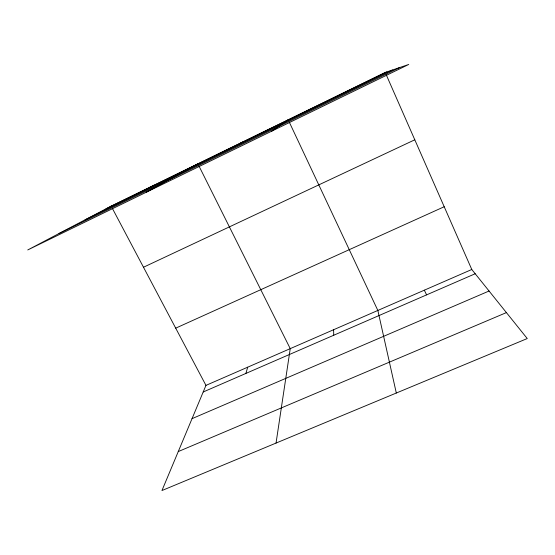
<?xml version="1.0" encoding="UTF-8"?>
<svg xmlns="http://www.w3.org/2000/svg" width="555" height="555" viewBox="0 0 555 555"><rect width="100%" height="100%" fill="white"/><g stroke="black" fill="none" stroke-linecap="round" stroke-linejoin="round"><path stroke-width="0.83" d="M276.043 443.077L290.244 348.637L199.037 166.146M245.858 373.446L247.703 367.188M471.778 269.494L205.96 385.385L161.949 490.544L527.25 338.55L471.778 269.494L386.259 74.835M271.666 131.195L288.177 119.783M240.454 143.252L242.563 142.024M146.256 192.252L197.871 163.815M149.899 187.41L154.082 185.169M106.005 208.812L386.634 71.977M85.102 219.801L392.44 70.006M59.017 233.509L399.787 67.502M143.488 267.239L414.793 139.791M175.706 328.158L444.208 206.737M203.199 391.99L475.191 273.747M192.037 418.657L489.066 291.014M178.259 451.576L506.403 312.597M112.353 208.354L205.96 385.385M424.332 290.182L426.587 294.878M289.28 122.128L377.844 310.446L396.312 393.03M333.617 329.725L333.728 335.248M111.16 206.099L27.75 249.951L408.751 64.456L385.219 72.462L111.16 206.099"/></g></svg>
